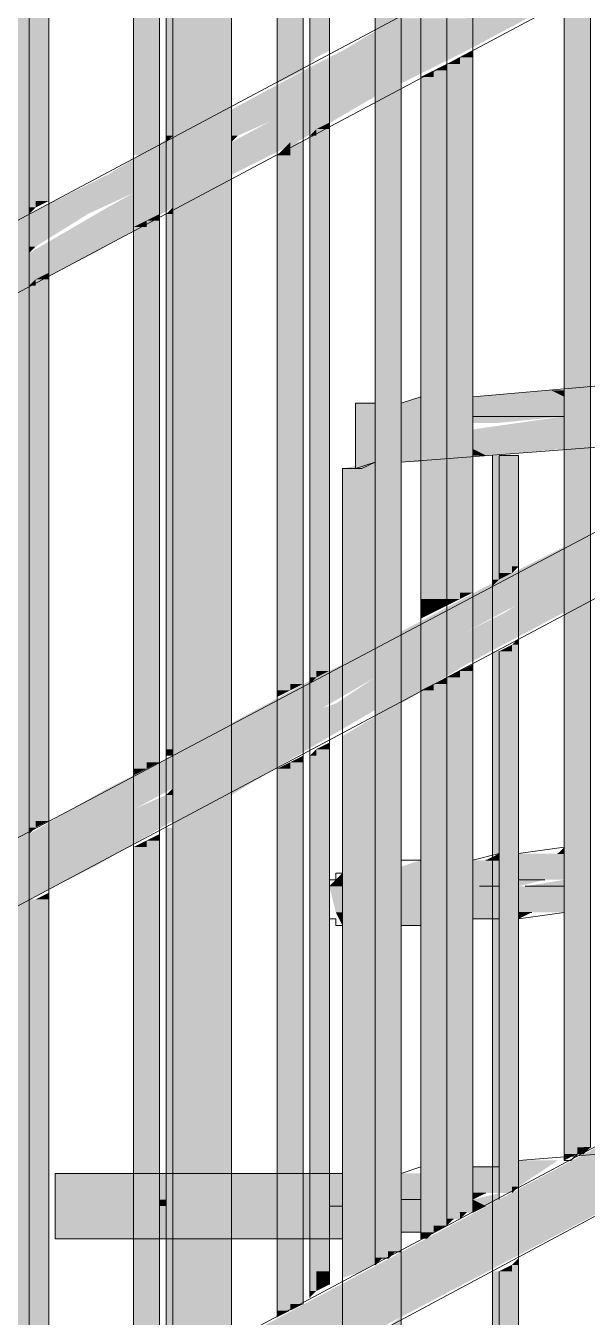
# Model space of a CAD drawing. Header units: millimetres. Extents: x -11345 to 411485, y -9810 to 73012.
# Drawn here: x 115093 to 115457, y -1962 to -1124 of the extents above; entities that cross this region are included whole.
import ezdxf

# ---------------------------------------------------------------- set-up
doc = ezdxf.new("R2010")
doc.units = ezdxf.units.MM
doc.layers.add('PDF _Ограждение', color=7, linetype='Continuous', true_color=0x7f7f7f)

msp = doc.modelspace()

# ---------------------------------------------------------------- hatches: boundary and pattern name
at = {"layer": 'PDF _Ограждение', "transparency": 33554559}
for points in [[(115281.16041, -890.94791), (115276.9278, -895.18052), (115276.9278, -1149.13688), (115281.16041, -1144.90428), (115289.62562, -1140.67167), (115289.62562, -886.71531)], [(115272.6952, -899.41313), (115255.76477, -907.87834), (115255.76477, -1161.8347), (115272.6952, -1153.36949)], [(115171.11265, -950.2044), (115162.64744, -958.66961), (115162.64744, -1208.39337), (115171.11265, -1208.39337), (115179.57786, -1204.16076), (115179.57786, -945.97179)]]:
    msp.add_hatch(color=256, dxfattribs=at).paths.add_polyline_path(points)

# ---------------------------------------------------------------- linework, layer by layer
at = {"layer": 'PDF _Ограждение', "color": 7, "lineweight": 9}
for points in [[(115458.92986, -793.59797), (115458.92986, -1851.74949), (115454.69726, -1851.74949), (115454.69726, -1855.98209), (115450.46465, -1855.98209), (115446.23204, -1860.2147), (115441.99944, -1860.2147), (115441.99944, -802.06319)], [(115336.18429, -857.08706), (115336.18429, -1919.47118), (115331.95168, -1919.47118), (115327.71907, -1923.70379), (115323.48647, -1923.70379), (115319.25386, -1927.9364), (115319.25386, -865.55228)], [(115226.13653, -916.34355), (115226.13653, -2076.07761), (115221.90392, -2080.31021), (115217.67132, -2080.31021), (115209.20611, -2088.77543), (115200.74089, -2093.00803), (115192.27568, -2093.00803), (115188.04308, -2097.24064), (115188.04308, -937.50658)], [(115094.92574, -988.29785), (115094.92574, -2046.44936), (115090.69314, -2046.44936), (115090.69314, -2050.68197), (115086.46053, -2050.68197), (115082.22792, -2054.91458), (115077.99532, -2054.91458), (115077.99532, -996.76306)], [(115319.25386, -1369.2324), (115306.55604, -1369.2324), (115306.55604, -1373.465), (115306.55604, -1377.69761), (115306.55604, -1381.93022), (115306.55604, -1386.16282), (115306.55604, -1390.39543), (115306.55604, -1394.62803), (115306.55604, -1398.86064), (115306.55604, -1403.09325), (115306.55604, -1407.32585), (115306.55604, -1411.55846), (115319.25386, -1407.32585), (115310.78865, -1411.55846), (115302.32344, -1411.55846), (115298.09083, -1411.55846)], [(115348.88211, -1364.99979), (115336.18429, -1369.2324)], [(115365.81253, -1364.99979), (115365.81253, -1364.99979)], [(115399.67338, -1483.51276), (115399.67338, -1403.09325), (115403.90598, -1403.09325), (115408.13859, -1403.09325), (115412.3712, -1403.09325)], [(115298.09083, -1411.55846), (115298.09083, -1411.55846)], [(115319.25386, -1407.32585), (115319.25386, -1407.32585)], [(115336.18429, -1407.32585), (115336.18429, -1407.32585)], [(115336.18429, -1407.32585), (115336.18429, -1407.32585)], [(115399.67338, -1885.61033), (115399.67338, -1530.07143)], [(115441.99944, -1657.04961), (115412.3712, -1661.28221)], [(115348.88211, -1665.51482), (115336.18429, -1665.51482)], [(115365.81253, -1665.51482), (115365.81253, -1665.51482)], [(115399.67338, -1661.28221), (115382.74295, -1665.51482)], [(115412.3712, -1703.60827), (115441.99944, -1699.37567)], [(115336.18429, -1707.84088), (115348.88211, -1707.84088)], [(115365.81253, -1703.60827), (115365.81253, -1703.60827)], [(115382.74295, -1703.60827), (115399.67338, -1703.60827)], [(116055.72732, -1800.95821), (115556.2798, -1800.95821), (114358.45229, -2440.08173)], [(114358.45229, -2486.64039), (115568.97762, -1839.05167), (116055.72732, -1839.05167)], [(115348.88211, -1864.4473), (115336.18429, -1868.67991)], [(115365.81253, -1864.4473), (115365.81253, -1864.4473)], [(115399.67338, -1864.4473), (115382.74295, -1864.4473)], [(115111.85617, -1868.67991), (115111.85617, -1889.84294), (115111.85617, -1911.00597)], [(115336.18429, -1906.77337), (115348.88211, -1906.77337)], [(115365.81253, -1902.54076), (115365.81253, -1902.54076)], [(115348.88211, -1911.00597), (115348.88211, -1911.00597)], [(115399.67338, -2059.14718), (115399.67338, -1932.169)], [(115276.9278, -1949.09943), (115276.9278, -1949.09943)], [(115255.76477, -1961.79724), (115255.76477, -1961.79724)]]:
    msp.add_lwpolyline(points, dxfattribs=at)
at = {"layer": 'PDF _Ограждение', "color": 7, "lineweight": 9, "ltscale": 3.555878}
for points in [[(115441.99944, -806.29579), (115441.99944, -1860.2147)], [(115382.74295, -840.15664), (115382.74295, -1894.07555)], [(115336.18429, -1919.47118), (115336.18429, -861.31967)], [(115348.88211, -857.08706), (115348.88211, -1911.00597)], [(115319.25386, -869.78488), (115319.25386, -1927.9364)], [(115289.62562, -886.71531), (115289.62562, -1940.63421)], [(115276.9278, -1949.09943), (115276.9278, -895.18052)], [(115272.6952, -1953.33203), (115272.6952, -899.41313)], [(115255.76477, -907.87834), (115255.76477, -1961.79724)], [(115226.13653, -2076.07761), (115226.13653, -920.57616)], [(115179.57786, -1999.8907), (115179.57786, -945.97179)], [(115183.81047, -1999.8907), (115183.81047, -945.97179)], [(115162.64744, -954.437), (115162.64744, -2012.58852)], [(115107.62356, -984.06525), (115107.62356, -2037.98415)], [(115412.3712, -1403.09325), (115412.3712, -2059.14718)]]:
    msp.add_lwpolyline(points, dxfattribs=at)
msp.add_lwpolyline([(115365.81253, -848.62185), (115365.81253, -1902.54076)], close=True, dxfattribs=at)
at = {"layer": 'PDF _Ограждение', "color": 7, "lineweight": 9, "ltscale": 1.212939}
for points in [[(115547.81459, -1005.22828), (114388.08053, -1623.18876)], [(114388.08053, -1669.74743), (115564.74501, -1043.32173)], [(115547.81459, -1407.32585), (114388.08053, -2021.05373)], [(114388.08053, -2067.6124), (115564.74501, -1441.1867)]]:
    msp.add_lwpolyline(points, dxfattribs=at)
at = {"layer": 'PDF _Ограждение', "lineweight": 0}
for points in [[(115336.18429, -1161.8347), (115336.18429, -1161.8347), (115336.18429, -1161.8347)], [(115188.04308, -1195.69555), (115188.04308, -1195.69555), (115188.04308, -1195.69555)], [(115226.13653, -1221.09119), (115226.13653, -1221.09119), (115226.13653, -1221.09119)], [(115094.92574, -1293.04549), (115094.92574, -1293.04549), (115094.92574, -1293.04549)], [(115365.81253, -1364.99979), (115365.81253, -1364.99979), (115365.81253, -1364.99979)], [(115365.81253, -1386.16282), (115365.81253, -1386.16282), (115365.81253, -1386.16282)], [(115306.55604, -1411.55846), (115306.55604, -1411.55846), (115306.55604, -1411.55846)], [(115374.27774, -1496.21058), (115374.27774, -1496.21058), (115374.27774, -1496.21058)], [(115336.18429, -1517.37361), (115336.18429, -1517.37361), (115336.18429, -1517.37361)], [(115336.18429, -1563.93228), (115336.18429, -1563.93228), (115336.18429, -1563.93228)], [(115319.25386, -1572.39749), (115319.25386, -1572.39749), (115319.25386, -1572.39749)], [(115188.04308, -1597.79312), (115188.04308, -1597.79312), (115188.04308, -1597.79312)], [(115226.13653, -1623.18876), (115226.13653, -1623.18876), (115226.13653, -1623.18876)], [(115348.88211, -1665.51482), (115348.88211, -1665.51482), (115348.88211, -1665.51482)], [(115365.81253, -1665.51482), (115365.81253, -1665.51482), (115365.81253, -1665.51482)], [(115094.92574, -1690.91046), (115094.92574, -1690.91046), (115094.92574, -1690.91046)], [(115365.81253, -1686.67785), (115365.81253, -1686.67785), (115365.81253, -1686.67785)], [(115365.81253, -1864.4473), (115365.81253, -1864.4473), (115365.81253, -1864.4473)], [(115441.99944, -1860.2147), (115441.99944, -1860.2147), (115441.99944, -1860.2147)], [(115348.88211, -1868.67991), (115348.88211, -1868.67991), (115348.88211, -1868.67991)], [(115399.67338, -1881.37773), (115399.67338, -1881.37773), (115399.67338, -1881.37773)], [(115412.3712, -1877.14512), (115412.3712, -1877.14512), (115412.3712, -1877.14512)], [(115365.81253, -1885.61033), (115365.81253, -1885.61033), (115365.81253, -1885.61033)], [(115382.74295, -1894.07555), (115382.74295, -1894.07555), (115382.74295, -1894.07555)], [(115357.34732, -1906.77337), (115357.34732, -1906.77337), (115357.34732, -1906.77337)], [(115179.57786, -1911.00597), (115179.57786, -1911.00597), (115179.57786, -1911.00597)], [(115179.57786, -1911.00597), (115179.57786, -1911.00597), (115179.57786, -1911.00597)], [(115276.9278, -1949.09943), (115276.9278, -1949.09943), (115276.9278, -1949.09943)], [(115255.76477, -1961.79724), (115255.76477, -1961.79724), (115255.76477, -1961.79724)]]:
    msp.add_lwpolyline(points, close=True, dxfattribs=at)
for points in [[(115188.04308, -1221.09119), (115188.04308, -1195.69555), (115188.04308, -1221.09119)], [(115441.99944, -1377.69761), (115382.74295, -1377.69761), (115441.99944, -1377.69761)], [(115365.81253, -1386.16282), (115365.81253, -1386.16282), (115365.81253, -1386.16282)], [(115365.81253, -1403.09325), (115365.81253, -1403.09325), (115365.81253, -1403.09325)], [(115365.81253, -1403.09325), (115365.81253, -1403.09325), (115365.81253, -1403.09325)], [(115336.18429, -1407.32585), (115336.18429, -1407.32585), (115336.18429, -1407.32585)], [(115336.18429, -1407.32585), (115336.18429, -1407.32585), (115336.18429, -1407.32585)], [(115319.25386, -1525.83882), (115319.25386, -1525.83882), (115319.25386, -1525.83882)], [(115188.04308, -1618.95615), (115188.04308, -1597.79312), (115188.04308, -1618.95615)], [(115348.88211, -1669.74743), (115348.88211, -1665.51482), (115348.88211, -1669.74743)], [(115365.81253, -1665.51482), (115365.81253, -1665.51482), (115365.81253, -1665.51482)], [(115365.81253, -1665.51482), (115365.81253, -1665.51482), (115365.81253, -1665.51482)], [(115399.67338, -1665.51482), (115391.20817, -1665.51482), (115399.67338, -1665.51482)], [(115441.99944, -1661.28221), (115437.76683, -1661.28221), (115441.99944, -1661.28221)], [(115399.67338, -1682.44524), (115386.97556, -1682.44524), (115399.67338, -1682.44524)], [(115429.30162, -1678.21264), (115412.3712, -1678.21264), (115429.30162, -1678.21264)], [(115441.99944, -1682.44524), (115416.6038, -1682.44524), (115441.99944, -1682.44524)], [(115365.81253, -1686.67785), (115365.81253, -1686.67785), (115365.81253, -1686.67785)], [(115365.81253, -1686.67785), (115365.81253, -1686.67785), (115365.81253, -1686.67785)], [(115365.81253, -1686.67785), (115365.81253, -1686.67785), (115365.81253, -1686.67785)], [(115420.83641, -1699.37567), (115412.3712, -1699.37567), (115420.83641, -1699.37567)], [(115298.09083, -1707.84088), (115298.09083, -1707.84088), (115298.09083, -1707.84088)], [(115298.09083, -1707.84088), (115298.09083, -1707.84088), (115298.09083, -1707.84088)], [(115298.09083, -1707.84088), (115298.09083, -1707.84088), (115298.09083, -1707.84088)], [(115365.81253, -1703.60827), (115365.81253, -1703.60827), (115365.81253, -1703.60827)], [(115365.81253, -1703.60827), (115365.81253, -1703.60827), (115365.81253, -1703.60827)], [(115365.81253, -1703.60827), (115365.81253, -1703.60827), (115365.81253, -1703.60827)], [(115365.81253, -1864.4473), (115365.81253, -1864.4473), (115365.81253, -1864.4473)], [(115365.81253, -1864.4473), (115365.81253, -1864.4473), (115365.81253, -1864.4473)], [(115399.67338, -1864.4473), (115395.44077, -1864.4473), (115399.67338, -1864.4473)], [(115391.20817, -1881.37773), (115382.74295, -1881.37773), (115391.20817, -1881.37773)], [(115298.09083, -1889.84294), (115289.62562, -1889.84294), (115298.09083, -1889.84294)], [(115348.88211, -1885.61033), (115336.18429, -1885.61033), (115348.88211, -1885.61033)], [(115365.81253, -1885.61033), (115365.81253, -1885.61033), (115365.81253, -1885.61033)], [(115365.81253, -1885.61033), (115365.81253, -1885.61033), (115365.81253, -1885.61033)], [(115365.81253, -1885.61033), (115365.81253, -1885.61033), (115365.81253, -1885.61033)], [(115370.04514, -1898.30815), (115365.81253, -1898.30815), (115370.04514, -1898.30815)], [(115378.51035, -1894.07555), (115374.27774, -1894.07555), (115378.51035, -1894.07555)], [(115365.81253, -1902.54076), (115365.81253, -1902.54076), (115365.81253, -1902.54076)], [(115289.62562, -1911.00597), (115289.62562, -1911.00597), (115289.62562, -1911.00597)], [(115289.62562, -1911.00597), (115289.62562, -1911.00597), (115289.62562, -1911.00597)], [(115323.48647, -1923.70379), (115319.25386, -1923.70379), (115323.48647, -1923.70379)], [(115331.95168, -1919.47118), (115327.71907, -1919.47118), (115331.95168, -1919.47118)]]:
    msp.add_lwpolyline(points, dxfattribs=at)
at = {"layer": 'PDF _Ограждение', "color": 7, "lineweight": 9, "ltscale": 0.594156}
msp.add_lwpolyline([(115721.35144, -1335.37155), (115382.74295, -1364.99979)], dxfattribs=at)
at = {"layer": 'PDF _Ограждение', "color": 7, "lineweight": 9, "ltscale": 0.682581}
msp.add_lwpolyline([(115336.18429, -1407.32585), (115336.18429, -2059.14718), (115336.18429, -1407.32585), (116000.70344, -1356.53458)], dxfattribs=at)
at = {"layer": 'PDF _Ограждение', "color": 7, "lineweight": 9, "ltscale": 1.608611}
msp.add_lwpolyline([(115395.44077, -1403.09325), (115395.44077, -2059.14718)], dxfattribs=at)
at = {"layer": 'PDF _Ограждение', "color": 7, "lineweight": 9, "ltscale": 3.513546}
msp.add_lwpolyline([(115298.09083, -2059.14718), (115298.09083, -1411.55846)], close=True, dxfattribs=at)
at = {"layer": 'PDF _Ограждение', "color": 7, "lineweight": 9}
for points in [[(115298.09083, -1673.98003), (115293.85823, -1673.98003), (115293.85823, -1678.21264), (115289.62562, -1678.21264), (115293.85823, -1678.21264), (115293.85823, -1673.98003)], [(115289.62562, -1699.37567), (115289.62562, -1703.60827), (115293.85823, -1703.60827), (115293.85823, -1707.84088), (115298.09083, -1707.84088), (115293.85823, -1707.84088), (115293.85823, -1703.60827), (115289.62562, -1703.60827)]]:
    msp.add_lwpolyline(points, close=True, dxfattribs=at)
at = {"layer": 'PDF _Ограждение', "color": 7, "lineweight": 9, "ltscale": 0.636388}
msp.add_lwpolyline([(115679.02538, -1839.05167), (115412.3712, -1860.2147)], dxfattribs=at)
at = {"layer": 'PDF _Ограждение', "color": 7, "lineweight": 9, "ltscale": 0.507983}
for points in [[(115298.09083, -1868.67991), (115111.85617, -1868.67991)], [(115111.85617, -1911.00597), (115298.09083, -1911.00597)]]:
    msp.add_lwpolyline(points, dxfattribs=at)
at = {"layer": 'PDF _Ограждение', "transparency": 33554559}
for points in [[(115518.18635, -721.64367), (114396.54574, -1339.60415), (114358.45229, -1339.60415)], [(115560.51241, -721.64367), (115518.18635, -721.64367), (114396.54574, -1339.60415)], [(115458.92986, -802.06319), (115450.46465, -802.06319), (115458.92986, -1851.74949)], [(115450.46465, -802.06319), (115458.92986, -1851.74949), (115450.46465, -1851.74949)], [(115450.46465, -806.29579), (115441.99944, -806.29579), (115450.46465, -1855.98209)], [(115441.99944, -806.29579), (115450.46465, -1855.98209), (115441.99944, -1855.98209)], [(115327.71907, -869.78488), (115319.25386, -869.78488), (115327.71907, -1923.70379)], [(115319.25386, -869.78488), (115327.71907, -1923.70379), (115319.25386, -1923.70379)], [(115336.18429, -865.55228), (115327.71907, -865.55228), (115336.18429, -1919.47118)], [(115327.71907, -865.55228), (115336.18429, -1919.47118), (115327.71907, -1919.47118)], [(115226.13653, -929.04137), (115209.20611, -929.04137), (115226.13653, -1974.49506)], [(115209.20611, -929.04137), (115226.13653, -1974.49506), (115209.20611, -1974.49506)], [(115209.20611, -945.97179), (115188.04308, -945.97179), (115209.20611, -1995.65809)], [(115188.04308, -945.97179), (115209.20611, -1995.65809), (115188.04308, -1995.65809)], [(115099.15835, -992.53046), (115094.92574, -992.53046), (115099.15835, -1208.39337)], [(115094.92574, -992.53046), (115099.15835, -1208.39337), (115094.92574, -1208.39337)], [(115107.62356, -988.29785), (115099.15835, -988.29785), (115107.62356, -1208.39337)], [(115099.15835, -988.29785), (115107.62356, -1208.39337), (115099.15835, -1208.39337)], [(115094.92574, -996.76306), (115086.46053, -996.76306), (115094.92574, -2046.44936)], [(115086.46053, -996.76306), (115094.92574, -2046.44936), (115086.46053, -2046.44936)], [(115183.81047, -1022.1587), (115183.81047, -1195.69555), (115188.04308, -1195.69555)], [(115183.81047, -1022.1587), (115188.04308, -1022.1587), (115188.04308, -1195.69555)], [(115403.90598, -1106.81082), (115378.51035, -1140.67167), (115336.18429, -1140.67167)], [(115441.99944, -1106.81082), (115403.90598, -1106.81082), (115378.51035, -1140.67167)], [(115340.41689, -1140.67167), (115336.18429, -1140.67167), (115336.18429, -1119.50864)], [(115336.18429, -1119.50864), (115378.51035, -1119.50864), (115340.41689, -1140.67167)], [(115319.25386, -1127.97385), (115319.25386, -1140.67167), (115298.09083, -1140.67167)], [(115298.09083, -1140.67167), (115319.25386, -1149.13688), (115281.16041, -1149.13688)], [(115319.25386, -1140.67167), (115298.09083, -1140.67167), (115319.25386, -1149.13688)], [(115340.41689, -1140.67167), (115340.41689, -1140.67167), (115336.18429, -1140.67167)], [(115378.51035, -1140.67167), (115336.18429, -1140.67167), (115336.18429, -1161.8347)], [(115336.18429, -1140.67167), (115336.18429, -1161.8347), (115336.18429, -1161.8347)], [(115374.27774, -1144.90428), (115374.27774, -1149.13688), (115365.81253, -1149.13688)], [(115382.74295, -1140.67167), (115382.74295, -1144.90428), (115374.27774, -1144.90428)], [(115382.74295, -1144.90428), (115374.27774, -1144.90428), (115382.74295, -1491.97797)], [(115374.27774, -1144.90428), (115382.74295, -1491.97797), (115374.27774, -1491.97797)], [(115281.16041, -1149.13688), (115268.46259, -1178.76512), (115226.13653, -1178.76512)], [(115319.25386, -1149.13688), (115281.16041, -1149.13688), (115268.46259, -1178.76512)], [(115319.25386, -1149.13688), (115319.25386, -1161.8347), (115293.85823, -1161.8347)], [(115357.34732, -1153.36949), (115357.34732, -1157.60209), (115348.88211, -1157.60209)], [(115365.81253, -1149.13688), (115365.81253, -1153.36949), (115357.34732, -1153.36949)], [(115365.81253, -1153.36949), (115357.34732, -1153.36949), (115365.81253, -1496.21058)], [(115357.34732, -1153.36949), (115365.81253, -1496.21058), (115357.34732, -1496.21058)], [(115365.81253, -1149.13688), (115365.81253, -1496.21058), (115374.27774, -1496.21058)], [(115365.81253, -1149.13688), (115374.27774, -1149.13688), (115374.27774, -1496.21058)], [(115293.85823, -1161.8347), (115319.25386, -1170.29991), (115281.16041, -1170.29991)], [(115319.25386, -1161.8347), (115293.85823, -1161.8347), (115319.25386, -1170.29991)], [(115357.34732, -1157.60209), (115348.88211, -1157.60209), (115357.34732, -1496.21058)], [(115348.88211, -1157.60209), (115357.34732, -1496.21058), (115348.88211, -1496.21058)], [(115281.16041, -1170.29991), (115268.46259, -1199.92815), (115226.13653, -1199.92815)], [(115319.25386, -1170.29991), (115281.16041, -1170.29991), (115268.46259, -1199.92815)], [(115226.13653, -1178.76512), (115226.13653, -1195.69555), (115230.36914, -1195.69555)], [(115226.13653, -1178.76512), (115268.46259, -1178.76512), (115230.36914, -1195.69555)], [(115289.62562, -1187.23034), (115289.62562, -1191.46294), (115281.16041, -1191.46294)], [(115188.04308, -1195.69555), (115188.04308, -1221.09119), (115145.71701, -1221.09119)], [(115183.81047, -1195.69555), (115188.04308, -1195.69555), (115183.81047, -1199.92815)], [(115226.13653, -1195.69555), (115230.36914, -1195.69555), (115226.13653, -1199.92815)], [(115281.16041, -1191.46294), (115281.16041, -1195.69555), (115276.9278, -1195.69555)], [(115281.16041, -1195.69555), (115276.9278, -1195.69555), (115281.16041, -1441.1867)], [(115276.9278, -1195.69555), (115281.16041, -1441.1867), (115276.9278, -1441.1867)], [(115289.62562, -1191.46294), (115281.16041, -1191.46294), (115289.62562, -1441.1867)], [(115281.16041, -1191.46294), (115289.62562, -1441.1867), (115281.16041, -1441.1867)], [(115268.46259, -1199.92815), (115226.13653, -1199.92815), (115226.13653, -1221.09119)], [(115226.13653, -1199.92815), (115226.13653, -1221.09119), (115226.13653, -1221.09119)], [(115264.22998, -1199.92815), (115264.22998, -1208.39337), (115255.76477, -1208.39337)], [(115272.6952, -1199.92815), (115264.22998, -1199.92815), (115264.22998, -1199.92815)], [(115272.6952, -1199.92815), (115264.22998, -1199.92815), (115272.6952, -1441.1867)], [(115264.22998, -1199.92815), (115272.6952, -1441.1867), (115264.22998, -1441.1867)], [(115094.92574, -1208.39337), (115094.92574, -1242.25422), (115099.15835, -1242.25422)], [(115094.92574, -1208.39337), (115099.15835, -1208.39337), (115099.15835, -1242.25422)], [(115099.15835, -1208.39337), (115099.15835, -1238.02161), (115107.62356, -1238.02161)], [(115099.15835, -1208.39337), (115107.62356, -1208.39337), (115107.62356, -1238.02161)], [(115264.22998, -1208.39337), (115255.76477, -1208.39337), (115264.22998, -1441.1867)], [(115255.76477, -1208.39337), (115264.22998, -1441.1867), (115255.76477, -1441.1867)], [(115145.71701, -1221.09119), (115133.0192, -1246.48682), (115094.92574, -1246.48682)], [(115188.04308, -1221.09119), (115145.71701, -1221.09119), (115133.0192, -1246.48682)], [(115183.81047, -1221.09119), (115188.04308, -1242.25422), (115145.71701, -1242.25422)], [(115188.04308, -1221.09119), (115183.81047, -1221.09119), (115183.81047, -1221.09119)], [(115188.04308, -1221.09119), (115183.81047, -1221.09119), (115188.04308, -1242.25422)], [(115099.15835, -1238.02161), (115107.62356, -1238.02161), (115099.15835, -1242.25422)], [(115145.71701, -1242.25422), (115137.2518, -1271.88246), (115094.92574, -1271.88246)], [(115094.92574, -1242.25422), (115099.15835, -1242.25422), (115094.92574, -1246.48682)], [(115094.92574, -1246.48682), (115094.92574, -1267.64985), (115099.15835, -1267.64985)], [(115094.92574, -1246.48682), (115133.0192, -1246.48682), (115099.15835, -1267.64985)], [(115188.04308, -1242.25422), (115145.71701, -1242.25422), (115137.2518, -1271.88246)], [(115179.57786, -1246.48682), (115179.57786, -1250.71943), (115171.11265, -1250.71943)], [(115188.04308, -1242.25422), (115188.04308, -1246.48682), (115183.81047, -1246.48682)], [(115188.04308, -1246.48682), (115183.81047, -1246.48682), (115188.04308, -1593.56052)], [(115183.81047, -1246.48682), (115188.04308, -1593.56052), (115183.81047, -1593.56052)], [(115171.11265, -1250.71943), (115171.11265, -1254.95203), (115162.64744, -1254.95203)], [(115171.11265, -1254.95203), (115162.64744, -1254.95203), (115171.11265, -1491.97797)], [(115162.64744, -1254.95203), (115171.11265, -1491.97797), (115162.64744, -1491.97797)], [(115179.57786, -1250.71943), (115171.11265, -1250.71943), (115179.57786, -1491.97797)], [(115171.11265, -1250.71943), (115179.57786, -1491.97797), (115171.11265, -1491.97797)], [(115094.92574, -1267.64985), (115099.15835, -1267.64985), (115094.92574, -1271.88246)], [(115137.2518, -1271.88246), (115094.92574, -1271.88246), (115094.92574, -1293.04549)], [(115094.92574, -1271.88246), (115094.92574, -1293.04549), (115094.92574, -1293.04549)], [(115099.15835, -1288.81288), (115099.15835, -1293.04549), (115094.92574, -1293.04549)], [(115107.62356, -1284.58028), (115107.62356, -1288.81288), (115099.15835, -1288.81288)], [(115107.62356, -1288.81288), (115099.15835, -1288.81288), (115107.62356, -1593.56052)], [(115099.15835, -1288.81288), (115107.62356, -1593.56052), (115099.15835, -1593.56052)], [(115099.15835, -1293.04549), (115094.92574, -1293.04549), (115099.15835, -1593.56052)], [(115094.92574, -1293.04549), (115099.15835, -1593.56052), (115094.92574, -1593.56052)], [(115433.53423, -1360.76718), (115441.99944, -1364.99979), (115382.74295, -1364.99979)], [(115441.99944, -1360.76718), (115433.53423, -1360.76718), (115433.53423, -1360.76718)], [(115441.99944, -1360.76718), (115433.53423, -1360.76718), (115441.99944, -1364.99979)], [(115319.25386, -1369.2324), (115306.55604, -1369.2324), (115306.55604, -1369.2324)], [(115319.25386, -1369.2324), (115306.55604, -1369.2324), (115319.25386, -1386.16282)], [(115306.55604, -1369.2324), (115319.25386, -1386.16282), (115306.55604, -1386.16282)], [(115348.88211, -1364.99979), (115348.88211, -1369.2324), (115336.18429, -1369.2324)], [(115336.18429, -1369.2324), (115348.88211, -1369.2324), (115348.88211, -1369.2324)], [(115348.88211, -1369.2324), (115348.88211, -1369.2324), (115336.18429, -1369.2324)], [(115348.88211, -1369.2324), (115336.18429, -1369.2324), (115348.88211, -1381.93022)], [(115336.18429, -1369.2324), (115348.88211, -1381.93022), (115336.18429, -1381.93022)], [(115365.81253, -1364.99979), (115365.81253, -1381.93022), (115365.81253, -1381.93022)], [(115365.81253, -1381.93022), (115365.81253, -1381.93022), (115365.81253, -1364.99979)], [(115441.99944, -1364.99979), (115382.74295, -1364.99979), (115441.99944, -1377.69761)], [(115382.74295, -1364.99979), (115441.99944, -1377.69761), (115382.74295, -1377.69761)], [(115382.74295, -1377.69761), (115441.99944, -1377.69761), (115441.99944, -1377.69761)], [(115399.67338, -1381.93022), (115382.74295, -1381.93022), (115382.74295, -1377.69761)], [(115382.74295, -1377.69761), (115441.99944, -1377.69761), (115399.67338, -1381.93022)], [(115441.99944, -1377.69761), (115441.99944, -1381.93022), (115412.3712, -1381.93022)], [(115319.25386, -1390.39543), (115306.55604, -1390.39543), (115306.55604, -1386.16282)], [(115306.55604, -1386.16282), (115319.25386, -1386.16282), (115319.25386, -1390.39543)], [(115348.88211, -1386.16282), (115336.18429, -1386.16282), (115336.18429, -1381.93022)], [(115336.18429, -1381.93022), (115348.88211, -1381.93022), (115348.88211, -1386.16282)], [(115348.88211, -1386.16282), (115348.88211, -1386.16282), (115336.18429, -1386.16282)], [(115348.88211, -1386.16282), (115336.18429, -1386.16282), (115336.18429, -1386.16282)], [(115336.18429, -1386.16282), (115348.88211, -1386.16282), (115348.88211, -1386.16282)], [(115348.88211, -1386.16282), (115348.88211, -1386.16282), (115336.18429, -1386.16282)], [(115348.88211, -1386.16282), (115336.18429, -1386.16282), (115348.88211, -1407.32585)], [(115336.18429, -1386.16282), (115348.88211, -1407.32585), (115336.18429, -1407.32585)], [(115365.81253, -1381.93022), (115365.81253, -1386.16282), (115365.81253, -1386.16282)], [(115365.81253, -1386.16282), (115365.81253, -1386.16282), (115365.81253, -1381.93022)], [(115365.81253, -1386.16282), (115365.81253, -1403.09325), (115365.81253, -1403.09325)], [(115365.81253, -1403.09325), (115365.81253, -1403.09325), (115365.81253, -1386.16282)], [(115399.67338, -1381.93022), (115399.67338, -1381.93022), (115382.74295, -1381.93022)], [(115412.3712, -1381.93022), (115441.99944, -1386.16282), (115382.74295, -1386.16282)], [(115441.99944, -1386.16282), (115382.74295, -1386.16282), (115441.99944, -1398.86064)], [(115382.74295, -1386.16282), (115441.99944, -1398.86064), (115382.74295, -1398.86064)], [(115441.99944, -1381.93022), (115412.3712, -1381.93022), (115441.99944, -1386.16282)], [(115319.25386, -1390.39543), (115319.25386, -1390.39543), (115306.55604, -1390.39543)], [(115319.25386, -1390.39543), (115306.55604, -1390.39543), (115306.55604, -1390.39543)], [(115319.25386, -1390.39543), (115306.55604, -1390.39543), (115319.25386, -1407.32585)], [(115306.55604, -1390.39543), (115319.25386, -1407.32585), (115306.55604, -1407.32585)], [(115365.81253, -1403.09325), (115365.81253, -1407.32585), (115365.81253, -1407.32585)], [(115391.20817, -1403.09325), (115382.74295, -1403.09325), (115382.74295, -1398.86064)], [(115382.74295, -1398.86064), (115441.99944, -1398.86064), (115391.20817, -1403.09325)], [(115391.20817, -1403.09325), (115391.20817, -1403.09325), (115382.74295, -1403.09325)], [(115399.67338, -1403.09325), (115395.44077, -1403.09325), (115395.44077, -1403.09325)], [(115399.67338, -1403.09325), (115395.44077, -1403.09325), (115399.67338, -1424.25628)], [(115395.44077, -1403.09325), (115399.67338, -1424.25628), (115395.44077, -1424.25628)], [(115408.13859, -1403.09325), (115399.67338, -1403.09325), (115399.67338, -1403.09325)], [(115408.13859, -1403.09325), (115399.67338, -1403.09325), (115408.13859, -1424.25628)], [(115399.67338, -1403.09325), (115408.13859, -1424.25628), (115399.67338, -1424.25628)], [(115412.3712, -1403.09325), (115408.13859, -1403.09325), (115408.13859, -1403.09325)], [(115412.3712, -1403.09325), (115408.13859, -1403.09325), (115412.3712, -1424.25628)], [(115408.13859, -1403.09325), (115412.3712, -1424.25628), (115408.13859, -1424.25628)], [(115319.25386, -1407.32585), (115319.25386, -1411.55846), (115298.09083, -1411.55846)], [(115319.25386, -1411.55846), (115298.09083, -1411.55846), (115319.25386, -1441.1867)], [(115298.09083, -1411.55846), (115319.25386, -1441.1867), (115298.09083, -1441.1867)], [(115319.25386, -1407.32585), (115306.55604, -1407.32585), (115306.55604, -1411.55846)], [(115306.55604, -1407.32585), (115306.55604, -1411.55846), (115306.55604, -1411.55846)], [(115319.25386, -1407.32585), (115319.25386, -1411.55846), (115319.25386, -1411.55846)], [(115319.25386, -1411.55846), (115319.25386, -1441.1867), (115319.25386, -1441.1867)], [(115319.25386, -1441.1867), (115319.25386, -1441.1867), (115319.25386, -1411.55846)], [(115336.18429, -1407.32585), (115348.88211, -1407.32585), (115348.88211, -1407.32585)], [(115395.44077, -1424.25628), (115395.44077, -1483.51276), (115399.67338, -1483.51276)], [(115395.44077, -1424.25628), (115399.67338, -1424.25628), (115399.67338, -1483.51276)], [(115399.67338, -1424.25628), (115399.67338, -1479.28015), (115408.13859, -1479.28015)], [(115399.67338, -1424.25628), (115408.13859, -1424.25628), (115408.13859, -1479.28015)], [(115408.13859, -1424.25628), (115408.13859, -1475.04755), (115412.3712, -1475.04755)], [(115408.13859, -1424.25628), (115412.3712, -1424.25628), (115412.3712, -1475.04755)], [(115255.76477, -1441.1867), (115255.76477, -1555.46706), (115264.22998, -1555.46706)], [(115255.76477, -1441.1867), (115264.22998, -1441.1867), (115264.22998, -1555.46706)], [(115264.22998, -1441.1867), (115264.22998, -1551.23446), (115272.6952, -1551.23446)], [(115264.22998, -1441.1867), (115272.6952, -1441.1867), (115272.6952, -1551.23446)], [(115276.9278, -1441.1867), (115276.9278, -1547.00185), (115281.16041, -1547.00185)], [(115276.9278, -1441.1867), (115281.16041, -1441.1867), (115281.16041, -1547.00185)], [(115281.16041, -1441.1867), (115281.16041, -1542.76924), (115289.62562, -1542.76924)], [(115281.16041, -1441.1867), (115289.62562, -1441.1867), (115289.62562, -1542.76924)], [(115298.09083, -1441.1867), (115298.09083, -1525.83882), (115319.25386, -1525.83882)], [(115298.09083, -1441.1867), (115319.25386, -1441.1867), (115319.25386, -1525.83882)], [(115319.25386, -1441.1867), (115319.25386, -1525.83882), (115319.25386, -1525.83882)], [(115319.25386, -1525.83882), (115319.25386, -1525.83882), (115319.25386, -1441.1867)], [(115441.99944, -1462.34973), (115441.99944, -1475.04755), (115416.6038, -1475.04755)], [(115416.6038, -1475.04755), (115441.99944, -1483.51276), (115399.67338, -1483.51276)], [(115399.67338, -1479.28015), (115408.13859, -1479.28015), (115399.67338, -1483.51276)], [(115408.13859, -1475.04755), (115412.3712, -1475.04755), (115408.13859, -1479.28015)], [(115441.99944, -1475.04755), (115416.6038, -1475.04755), (115441.99944, -1483.51276)], [(115399.67338, -1483.51276), (115378.51035, -1517.37361), (115336.18429, -1517.37361)], [(115441.99944, -1483.51276), (115399.67338, -1483.51276), (115378.51035, -1517.37361)], [(115395.44077, -1483.51276), (115399.67338, -1483.51276), (115395.44077, -1487.74537)], [(115441.99944, -1483.51276), (115441.99944, -1496.21058), (115416.6038, -1496.21058)], [(115162.64744, -1491.97797), (115162.64744, -1606.25834), (115171.11265, -1606.25834)], [(115162.64744, -1491.97797), (115171.11265, -1491.97797), (115171.11265, -1606.25834)], [(115171.11265, -1491.97797), (115171.11265, -1602.02573), (115179.57786, -1602.02573)], [(115171.11265, -1491.97797), (115179.57786, -1491.97797), (115179.57786, -1602.02573)], [(115336.18429, -1496.21058), (115336.18429, -1517.37361), (115336.18429, -1517.37361)], [(115348.88211, -1496.21058), (115348.88211, -1504.67579), (115357.34732, -1504.67579)], [(115348.88211, -1496.21058), (115357.34732, -1496.21058), (115357.34732, -1504.67579)], [(115357.34732, -1496.21058), (115357.34732, -1500.44318), (115365.81253, -1500.44318)], [(115357.34732, -1496.21058), (115365.81253, -1496.21058), (115365.81253, -1500.44318)], [(115365.81253, -1496.21058), (115374.27774, -1496.21058), (115365.81253, -1500.44318)], [(115382.74295, -1491.97797), (115374.27774, -1491.97797), (115374.27774, -1496.21058)], [(115374.27774, -1491.97797), (115374.27774, -1496.21058), (115374.27774, -1496.21058)], [(115416.6038, -1496.21058), (115441.99944, -1504.67579), (115403.90598, -1504.67579)], [(115441.99944, -1496.21058), (115416.6038, -1496.21058), (115441.99944, -1504.67579)], [(115403.90598, -1504.67579), (115378.51035, -1538.53664), (115336.18429, -1538.53664)], [(115348.88211, -1504.67579), (115357.34732, -1504.67579), (115348.88211, -1508.9084)], [(115357.34732, -1500.44318), (115365.81253, -1500.44318), (115357.34732, -1504.67579)], [(115441.99944, -1504.67579), (115403.90598, -1504.67579), (115378.51035, -1538.53664)], [(115340.41689, -1538.53664), (115336.18429, -1538.53664), (115336.18429, -1517.37361)], [(115336.18429, -1517.37361), (115378.51035, -1517.37361), (115340.41689, -1538.53664)], [(115412.3712, -1521.60621), (115412.3712, -1525.83882), (115408.13859, -1525.83882)], [(115298.09083, -1525.83882), (115319.25386, -1525.83882), (115298.09083, -1538.53664)], [(115319.25386, -1525.83882), (115319.25386, -1538.53664), (115298.09083, -1538.53664)], [(115399.67338, -1530.07143), (115395.44077, -1530.07143), (115395.44077, -1530.07143)], [(115399.67338, -1530.07143), (115395.44077, -1530.07143), (115399.67338, -1593.56052)], [(115395.44077, -1530.07143), (115399.67338, -1593.56052), (115395.44077, -1593.56052)], [(115408.13859, -1525.83882), (115408.13859, -1530.07143), (115399.67338, -1530.07143)], [(115408.13859, -1530.07143), (115399.67338, -1530.07143), (115408.13859, -1881.37773)], [(115399.67338, -1530.07143), (115408.13859, -1881.37773), (115399.67338, -1881.37773)], [(115412.3712, -1525.83882), (115408.13859, -1525.83882), (115412.3712, -1877.14512)], [(115408.13859, -1525.83882), (115412.3712, -1877.14512), (115408.13859, -1877.14512)], [(115298.09083, -1538.53664), (115319.25386, -1547.00185), (115281.16041, -1547.00185)], [(115319.25386, -1538.53664), (115298.09083, -1538.53664), (115319.25386, -1547.00185)], [(115340.41689, -1538.53664), (115340.41689, -1538.53664), (115336.18429, -1538.53664)], [(115378.51035, -1538.53664), (115336.18429, -1538.53664), (115336.18429, -1563.93228)], [(115336.18429, -1538.53664), (115336.18429, -1563.93228), (115336.18429, -1563.93228)], [(115382.74295, -1538.53664), (115382.74295, -1542.76924), (115374.27774, -1542.76924)], [(115281.16041, -1547.00185), (115268.46259, -1576.63009), (115226.13653, -1576.63009)], [(115319.25386, -1547.00185), (115281.16041, -1547.00185), (115268.46259, -1576.63009)], [(115276.9278, -1547.00185), (115281.16041, -1547.00185), (115276.9278, -1551.23446)], [(115281.16041, -1542.76924), (115289.62562, -1542.76924), (115281.16041, -1547.00185)], [(115319.25386, -1547.00185), (115319.25386, -1563.93228), (115293.85823, -1563.93228)], [(115365.81253, -1547.00185), (115365.81253, -1551.23446), (115357.34732, -1551.23446)], [(115374.27774, -1542.76924), (115374.27774, -1547.00185), (115365.81253, -1547.00185)], [(115374.27774, -1547.00185), (115365.81253, -1547.00185), (115374.27774, -1898.30815)], [(115365.81253, -1547.00185), (115374.27774, -1898.30815), (115365.81253, -1898.30815)], [(115382.74295, -1542.76924), (115374.27774, -1542.76924), (115382.74295, -1894.07555)], [(115374.27774, -1542.76924), (115382.74295, -1894.07555), (115374.27774, -1894.07555)], [(115255.76477, -1555.46706), (115264.22998, -1555.46706), (115255.76477, -1559.69967)], [(115264.22998, -1551.23446), (115272.6952, -1551.23446), (115264.22998, -1555.46706)], [(115357.34732, -1551.23446), (115357.34732, -1555.46706), (115348.88211, -1555.46706)], [(115357.34732, -1555.46706), (115348.88211, -1555.46706), (115357.34732, -1906.77337)], [(115348.88211, -1555.46706), (115357.34732, -1906.77337), (115348.88211, -1906.77337)], [(115365.81253, -1551.23446), (115357.34732, -1551.23446), (115365.81253, -1902.54076)], [(115357.34732, -1551.23446), (115365.81253, -1902.54076), (115357.34732, -1902.54076)], [(115293.85823, -1563.93228), (115319.25386, -1568.16488), (115281.16041, -1568.16488)], [(115319.25386, -1563.93228), (115293.85823, -1563.93228), (115319.25386, -1568.16488)], [(115336.18429, -1563.93228), (115336.18429, -1572.39749), (115336.18429, -1572.39749)], [(115281.16041, -1568.16488), (115268.46259, -1597.79312), (115226.13653, -1597.79312)], [(115319.25386, -1568.16488), (115281.16041, -1568.16488), (115268.46259, -1597.79312)], [(115319.25386, -1572.39749), (115319.25386, -1585.09531), (115298.09083, -1585.09531)], [(115319.25386, -1572.39749), (115319.25386, -1911.00597), (115319.25386, -1911.00597)], [(115319.25386, -1911.00597), (115319.25386, -1911.00597), (115319.25386, -1572.39749)], [(115336.18429, -1572.39749), (115336.18429, -1911.00597), (115336.18429, -1911.00597)], [(115336.18429, -1911.00597), (115336.18429, -1911.00597), (115336.18429, -1572.39749)], [(115230.36914, -1597.79312), (115226.13653, -1597.79312), (115226.13653, -1576.63009)], [(115226.13653, -1576.63009), (115268.46259, -1576.63009), (115230.36914, -1597.79312)], [(115289.62562, -1589.32791), (115289.62562, -1593.56052), (115281.16041, -1593.56052)], [(115319.25386, -1585.09531), (115298.09083, -1585.09531), (115319.25386, -1927.9364)], [(115298.09083, -1585.09531), (115319.25386, -1927.9364), (115298.09083, -1927.9364)], [(115094.92574, -1593.56052), (115094.92574, -1644.35179), (115099.15835, -1644.35179)], [(115094.92574, -1593.56052), (115099.15835, -1593.56052), (115099.15835, -1644.35179)], [(115099.15835, -1593.56052), (115099.15835, -1640.11918), (115107.62356, -1640.11918)], [(115099.15835, -1593.56052), (115107.62356, -1593.56052), (115107.62356, -1640.11918)], [(115188.04308, -1597.79312), (115188.04308, -1618.95615), (115145.71701, -1618.95615)], [(115188.04308, -1597.79312), (115183.81047, -1597.79312), (115183.81047, -1593.56052)], [(115183.81047, -1593.56052), (115188.04308, -1593.56052), (115188.04308, -1597.79312)], [(115188.04308, -1597.79312), (115188.04308, -1597.79312), (115183.81047, -1597.79312)], [(115230.36914, -1597.79312), (115230.36914, -1597.79312), (115226.13653, -1597.79312)], [(115268.46259, -1597.79312), (115226.13653, -1597.79312), (115226.13653, -1623.18876)], [(115226.13653, -1597.79312), (115226.13653, -1623.18876), (115226.13653, -1623.18876)], [(115272.6952, -1597.79312), (115272.6952, -1602.02573), (115264.22998, -1602.02573)], [(115281.16041, -1593.56052), (115281.16041, -1597.79312), (115276.9278, -1597.79312)], [(115281.16041, -1597.79312), (115276.9278, -1597.79312), (115281.16041, -1944.86682)], [(115276.9278, -1597.79312), (115281.16041, -1944.86682), (115276.9278, -1944.86682)], [(115289.62562, -1593.56052), (115281.16041, -1593.56052), (115289.62562, -1932.169)], [(115281.16041, -1593.56052), (115289.62562, -1932.169), (115281.16041, -1932.169)], [(115399.67338, -1661.28221), (115395.44077, -1661.28221), (115395.44077, -1593.56052)], [(115395.44077, -1593.56052), (115399.67338, -1593.56052), (115399.67338, -1661.28221)], [(115162.64744, -1606.25834), (115171.11265, -1606.25834), (115162.64744, -1610.49094)], [(115171.11265, -1602.02573), (115179.57786, -1602.02573), (115171.11265, -1606.25834)], [(115264.22998, -1602.02573), (115264.22998, -1606.25834), (115255.76477, -1606.25834)], [(115264.22998, -1606.25834), (115255.76477, -1606.25834), (115264.22998, -1957.56464)], [(115255.76477, -1606.25834), (115264.22998, -1957.56464), (115255.76477, -1957.56464)], [(115272.6952, -1602.02573), (115264.22998, -1602.02573), (115272.6952, -1881.37773)], [(115264.22998, -1602.02573), (115272.6952, -1881.37773), (115264.22998, -1881.37773)], [(115145.71701, -1618.95615), (115133.0192, -1648.5844), (115094.92574, -1648.5844)], [(115188.04308, -1618.95615), (115145.71701, -1618.95615), (115133.0192, -1648.5844)], [(115183.81047, -1623.18876), (115188.04308, -1640.11918), (115145.71701, -1640.11918)], [(115188.04308, -1618.95615), (115188.04308, -1623.18876), (115183.81047, -1623.18876)], [(115188.04308, -1623.18876), (115183.81047, -1623.18876), (115188.04308, -1640.11918)], [(115145.71701, -1640.11918), (115137.2518, -1669.74743), (115094.92574, -1669.74743)], [(115099.15835, -1640.11918), (115107.62356, -1640.11918), (115099.15835, -1644.35179)], [(115188.04308, -1640.11918), (115145.71701, -1640.11918), (115137.2518, -1669.74743)], [(115094.92574, -1644.35179), (115099.15835, -1644.35179), (115094.92574, -1648.5844)], [(115099.15835, -1669.74743), (115094.92574, -1669.74743), (115094.92574, -1648.5844)], [(115094.92574, -1648.5844), (115133.0192, -1648.5844), (115099.15835, -1669.74743)], [(115179.57786, -1648.5844), (115179.57786, -1652.817), (115171.11265, -1652.817)], [(115188.04308, -1644.35179), (115183.81047, -1644.35179), (115183.81047, -1644.35179)], [(115188.04308, -1644.35179), (115183.81047, -1644.35179), (115188.04308, -1995.65809)], [(115183.81047, -1644.35179), (115188.04308, -1995.65809), (115183.81047, -1995.65809)], [(115171.11265, -1652.817), (115171.11265, -1657.04961), (115162.64744, -1657.04961)], [(115171.11265, -1657.04961), (115162.64744, -1657.04961), (115171.11265, -2008.35591)], [(115162.64744, -1657.04961), (115171.11265, -2008.35591), (115162.64744, -2008.35591)], [(115179.57786, -1652.817), (115171.11265, -1652.817), (115179.57786, -1881.37773)], [(115171.11265, -1652.817), (115179.57786, -1881.37773), (115171.11265, -1881.37773)], [(115441.99944, -1657.04961), (115441.99944, -1661.28221), (115437.76683, -1661.28221)], [(115348.88211, -1665.51482), (115348.88211, -1669.74743), (115336.18429, -1669.74743)], [(115365.81253, -1665.51482), (115365.81253, -1678.21264), (115365.81253, -1678.21264)], [(115365.81253, -1678.21264), (115365.81253, -1678.21264), (115365.81253, -1665.51482)], [(115391.20817, -1665.51482), (115399.67338, -1665.51482), (115382.74295, -1665.51482)], [(115399.67338, -1665.51482), (115382.74295, -1665.51482), (115399.67338, -1678.21264)], [(115382.74295, -1665.51482), (115399.67338, -1678.21264), (115382.74295, -1678.21264)], [(115399.67338, -1661.28221), (115399.67338, -1665.51482), (115391.20817, -1665.51482)], [(115399.67338, -1661.28221), (115399.67338, -1661.28221), (115395.44077, -1661.28221)], [(115437.76683, -1661.28221), (115441.99944, -1661.28221), (115412.3712, -1661.28221)], [(115441.99944, -1661.28221), (115412.3712, -1661.28221), (115441.99944, -1678.21264)], [(115412.3712, -1661.28221), (115441.99944, -1678.21264), (115412.3712, -1678.21264)], [(115099.15835, -1669.74743), (115099.15835, -1669.74743), (115094.92574, -1669.74743)], [(115137.2518, -1669.74743), (115094.92574, -1669.74743), (115094.92574, -1690.91046)], [(115094.92574, -1669.74743), (115094.92574, -1690.91046), (115094.92574, -1690.91046)], [(115298.09083, -1673.98003), (115298.09083, -1678.21264), (115293.85823, -1678.21264)], [(115348.88211, -1669.74743), (115336.18429, -1669.74743), (115348.88211, -1682.44524)], [(115336.18429, -1669.74743), (115348.88211, -1682.44524), (115336.18429, -1682.44524)], [(115293.85823, -1678.21264), (115298.09083, -1682.44524), (115289.62562, -1682.44524)], [(115298.09083, -1682.44524), (115289.62562, -1682.44524), (115298.09083, -1699.37567)], [(115289.62562, -1682.44524), (115298.09083, -1699.37567), (115293.85823, -1699.37567)], [(115298.09083, -1678.21264), (115293.85823, -1678.21264), (115298.09083, -1682.44524)], [(115348.88211, -1686.67785), (115336.18429, -1686.67785), (115336.18429, -1682.44524)], [(115336.18429, -1682.44524), (115348.88211, -1682.44524), (115348.88211, -1686.67785)], [(115365.81253, -1678.21264), (115365.81253, -1686.67785), (115365.81253, -1686.67785)], [(115365.81253, -1686.67785), (115365.81253, -1686.67785), (115365.81253, -1678.21264)], [(115399.67338, -1682.44524), (115382.74295, -1682.44524), (115382.74295, -1678.21264)], [(115382.74295, -1678.21264), (115399.67338, -1678.21264), (115399.67338, -1682.44524)], [(115399.67338, -1682.44524), (115399.67338, -1682.44524), (115382.74295, -1682.44524)], [(115386.97556, -1682.44524), (115399.67338, -1682.44524), (115382.74295, -1682.44524)], [(115399.67338, -1682.44524), (115382.74295, -1682.44524), (115399.67338, -1703.60827)], [(115382.74295, -1682.44524), (115399.67338, -1703.60827), (115382.74295, -1703.60827)], [(115399.67338, -1682.44524), (115386.97556, -1682.44524), (115386.97556, -1682.44524)], [(115412.3712, -1678.21264), (115441.99944, -1678.21264), (115441.99944, -1678.21264)], [(115441.99944, -1678.21264), (115441.99944, -1678.21264), (115412.3712, -1678.21264)], [(115441.99944, -1678.21264), (115429.30162, -1678.21264), (115412.3712, -1678.21264)], [(115412.3712, -1678.21264), (115429.30162, -1678.21264), (115412.3712, -1682.44524)], [(115416.6038, -1682.44524), (115441.99944, -1682.44524), (115412.3712, -1682.44524)], [(115441.99944, -1682.44524), (115412.3712, -1682.44524), (115441.99944, -1699.37567)], [(115412.3712, -1682.44524), (115441.99944, -1699.37567), (115412.3712, -1699.37567)], [(115441.99944, -1678.21264), (115441.99944, -1682.44524), (115416.6038, -1682.44524)], [(115099.15835, -1690.91046), (115094.92574, -1690.91046), (115094.92574, -1690.91046)], [(115099.15835, -1690.91046), (115094.92574, -1690.91046), (115099.15835, -2042.21676)], [(115094.92574, -1690.91046), (115099.15835, -2042.21676), (115094.92574, -2042.21676)], [(115107.62356, -1686.67785), (115107.62356, -1690.91046), (115099.15835, -1690.91046)], [(115107.62356, -1690.91046), (115099.15835, -1690.91046), (115107.62356, -2037.98415)], [(115099.15835, -1690.91046), (115107.62356, -2037.98415), (115099.15835, -2037.98415)], [(115348.88211, -1686.67785), (115348.88211, -1686.67785), (115336.18429, -1686.67785)], [(115348.88211, -1686.67785), (115336.18429, -1686.67785), (115336.18429, -1686.67785)], [(115348.88211, -1686.67785), (115336.18429, -1686.67785), (115348.88211, -1707.84088)], [(115336.18429, -1686.67785), (115348.88211, -1707.84088), (115336.18429, -1707.84088)], [(115365.81253, -1686.67785), (115365.81253, -1703.60827), (115365.81253, -1703.60827)], [(115365.81253, -1703.60827), (115365.81253, -1703.60827), (115365.81253, -1686.67785)], [(115298.09083, -1707.84088), (115298.09083, -1707.84088), (115293.85823, -1699.37567)], [(115298.09083, -1707.84088), (115293.85823, -1699.37567), (115298.09083, -1699.37567)], [(115441.99944, -1699.37567), (115420.83641, -1699.37567), (115412.3712, -1699.37567)], [(115412.3712, -1699.37567), (115420.83641, -1699.37567), (115412.3712, -1703.60827)], [(115336.18429, -1707.84088), (115340.41689, -1707.84088), (115340.41689, -1707.84088)], [(115340.41689, -1707.84088), (115340.41689, -1707.84088), (115336.18429, -1707.84088)], [(115340.41689, -1707.84088), (115336.18429, -1707.84088), (115348.88211, -1707.84088)], [(115382.74295, -1703.60827), (115386.97556, -1703.60827), (115386.97556, -1703.60827)], [(115386.97556, -1703.60827), (115386.97556, -1703.60827), (115382.74295, -1703.60827)], [(115386.97556, -1703.60827), (115382.74295, -1703.60827), (115399.67338, -1703.60827)], [(115399.67338, -1703.60827), (115395.44077, -1703.60827), (115395.44077, -1703.60827)], [(115399.67338, -1703.60827), (115395.44077, -1703.60827), (115399.67338, -1809.42343)], [(115395.44077, -1703.60827), (115399.67338, -1809.42343), (115395.44077, -1809.42343)], [(115399.67338, -1864.4473), (115395.44077, -1864.4473), (115395.44077, -1809.42343)], [(115395.44077, -1809.42343), (115399.67338, -1809.42343), (115399.67338, -1864.4473)], [(115518.18635, -1822.12124), (115268.46259, -1978.72767), (115226.13653, -1978.72767)], [(115560.51241, -1822.12124), (115518.18635, -1822.12124), (115268.46259, -1978.72767)], [(115526.65156, -1839.05167), (115255.76477, -2004.1233), (115213.43871, -2004.1233)], [(115568.97762, -1839.05167), (115526.65156, -1839.05167), (115255.76477, -2004.1233)], [(115450.46465, -1855.98209), (115441.99944, -1855.98209), (115441.99944, -1860.2147)], [(115441.99944, -1855.98209), (115441.99944, -1860.2147), (115441.99944, -1860.2147)], [(115454.69726, -1855.98209), (115450.46465, -1855.98209), (115450.46465, -1851.74949)], [(115450.46465, -1851.74949), (115458.92986, -1851.74949), (115454.69726, -1855.98209)], [(115454.69726, -1855.98209), (115454.69726, -1855.98209), (115450.46465, -1855.98209)], [(115348.88211, -1864.4473), (115348.88211, -1868.67991), (115348.88211, -1868.67991)], [(115365.81253, -1864.4473), (115365.81253, -1885.61033), (115365.81253, -1885.61033)], [(115365.81253, -1885.61033), (115365.81253, -1885.61033), (115365.81253, -1864.4473)], [(115395.44077, -1864.4473), (115399.67338, -1864.4473), (115382.74295, -1864.4473)], [(115399.67338, -1864.4473), (115382.74295, -1864.4473), (115399.67338, -1881.37773)], [(115382.74295, -1864.4473), (115399.67338, -1881.37773), (115382.74295, -1881.37773)], [(115399.67338, -1864.4473), (115399.67338, -1864.4473), (115395.44077, -1864.4473)], [(115399.67338, -1864.4473), (115395.44077, -1864.4473), (115395.44077, -1864.4473)], [(115429.30162, -1860.2147), (115437.76683, -1860.2147), (115412.3712, -1860.2147)], [(115437.76683, -1860.2147), (115412.3712, -1860.2147), (115412.3712, -1877.14512)], [(115412.3712, -1860.2147), (115412.3712, -1877.14512), (115412.3712, -1877.14512)], [(115441.99944, -1860.2147), (115429.30162, -1860.2147), (115429.30162, -1860.2147)], [(115441.99944, -1860.2147), (115429.30162, -1860.2147), (115437.76683, -1860.2147)], [(115162.64744, -1868.67991), (115111.85617, -1868.67991), (115111.85617, -1868.67991)], [(115162.64744, -1868.67991), (115111.85617, -1868.67991), (115162.64744, -1889.84294)], [(115111.85617, -1868.67991), (115162.64744, -1889.84294), (115111.85617, -1889.84294)], [(115183.81047, -1868.67991), (115179.57786, -1868.67991), (115179.57786, -1868.67991)], [(115183.81047, -1868.67991), (115179.57786, -1868.67991), (115183.81047, -1885.61033)], [(115179.57786, -1868.67991), (115183.81047, -1885.61033), (115179.57786, -1885.61033)], [(115255.76477, -1868.67991), (115226.13653, -1868.67991), (115226.13653, -1868.67991)], [(115255.76477, -1868.67991), (115226.13653, -1868.67991), (115255.76477, -1889.84294)], [(115226.13653, -1868.67991), (115255.76477, -1889.84294), (115226.13653, -1889.84294)], [(115276.9278, -1868.67991), (115272.6952, -1868.67991), (115272.6952, -1868.67991)], [(115276.9278, -1868.67991), (115272.6952, -1868.67991), (115276.9278, -1889.84294)], [(115272.6952, -1868.67991), (115276.9278, -1889.84294), (115272.6952, -1889.84294)], [(115298.09083, -1868.67991), (115289.62562, -1868.67991), (115289.62562, -1868.67991)], [(115298.09083, -1868.67991), (115289.62562, -1868.67991), (115298.09083, -1889.84294)], [(115289.62562, -1868.67991), (115298.09083, -1889.84294), (115289.62562, -1889.84294)], [(115348.88211, -1868.67991), (115336.18429, -1868.67991), (115336.18429, -1868.67991)], [(115348.88211, -1868.67991), (115336.18429, -1868.67991), (115348.88211, -1885.61033)], [(115336.18429, -1868.67991), (115348.88211, -1885.61033), (115336.18429, -1885.61033)], [(115171.11265, -1881.37773), (115171.11265, -2004.1233), (115179.57786, -2004.1233)], [(115171.11265, -1881.37773), (115179.57786, -1881.37773), (115179.57786, -2004.1233)], [(115264.22998, -1881.37773), (115264.22998, -1953.33203), (115272.6952, -1953.33203)], [(115264.22998, -1881.37773), (115272.6952, -1881.37773), (115272.6952, -1953.33203)], [(115399.67338, -1881.37773), (115391.20817, -1881.37773), (115382.74295, -1881.37773)], [(115382.74295, -1881.37773), (115391.20817, -1881.37773), (115382.74295, -1885.61033)], [(115399.67338, -1881.37773), (115399.67338, -1885.61033), (115382.74295, -1885.61033)], [(115399.67338, -1881.37773), (115399.67338, -1885.61033), (115399.67338, -1885.61033)], [(115399.67338, -1881.37773), (115408.13859, -1881.37773), (115408.13859, -1881.37773)], [(115412.3712, -1877.14512), (115408.13859, -1877.14512), (115408.13859, -1881.37773)], [(115408.13859, -1877.14512), (115412.3712, -1877.14512), (115412.3712, -1877.14512)], [(115412.3712, -1877.14512), (115412.3712, -1877.14512), (115408.13859, -1877.14512)], [(115162.64744, -1889.84294), (115111.85617, -1889.84294), (115162.64744, -1911.00597)], [(115111.85617, -1889.84294), (115162.64744, -1911.00597), (115111.85617, -1911.00597)], [(115183.81047, -1885.61033), (115179.57786, -1885.61033), (115183.81047, -1889.84294)], [(115179.57786, -1885.61033), (115183.81047, -1889.84294), (115179.57786, -1889.84294)], [(115183.81047, -1889.84294), (115179.57786, -1889.84294), (115183.81047, -1911.00597)], [(115179.57786, -1889.84294), (115183.81047, -1911.00597), (115179.57786, -1911.00597)], [(115255.76477, -1889.84294), (115226.13653, -1889.84294), (115255.76477, -1911.00597)], [(115226.13653, -1889.84294), (115255.76477, -1911.00597), (115226.13653, -1911.00597)], [(115276.9278, -1889.84294), (115272.6952, -1889.84294), (115276.9278, -1911.00597)], [(115272.6952, -1889.84294), (115276.9278, -1911.00597), (115272.6952, -1911.00597)], [(115289.62562, -1889.84294), (115298.09083, -1889.84294), (115298.09083, -1889.84294)], [(115298.09083, -1889.84294), (115289.62562, -1889.84294), (115298.09083, -1911.00597)], [(115289.62562, -1889.84294), (115298.09083, -1911.00597), (115289.62562, -1911.00597)], [(115336.18429, -1885.61033), (115348.88211, -1885.61033), (115348.88211, -1885.61033)], [(115348.88211, -1885.61033), (115348.88211, -1885.61033), (115336.18429, -1885.61033)], [(115348.88211, -1885.61033), (115336.18429, -1885.61033), (115336.18429, -1885.61033)], [(115348.88211, -1885.61033), (115336.18429, -1885.61033), (115348.88211, -1906.77337)], [(115336.18429, -1885.61033), (115348.88211, -1906.77337), (115336.18429, -1906.77337)], [(115365.81253, -1885.61033), (115365.81253, -1902.54076), (115365.81253, -1902.54076)], [(115365.81253, -1902.54076), (115365.81253, -1902.54076), (115365.81253, -1885.61033)], [(115382.74295, -1885.61033), (115399.67338, -1885.61033), (115399.67338, -1885.61033)], [(115399.67338, -1885.61033), (115399.67338, -1885.61033), (115382.74295, -1885.61033)], [(115399.67338, -1885.61033), (115382.74295, -1885.61033), (115391.20817, -1889.84294)], [(115382.74295, -1885.61033), (115391.20817, -1889.84294), (115382.74295, -1889.84294)], [(115382.74295, -1894.07555), (115382.74295, -1894.07555), (115382.74295, -1889.84294)], [(115382.74295, -1894.07555), (115382.74295, -1889.84294), (115391.20817, -1889.84294)], [(115374.27774, -1898.30815), (115370.04514, -1898.30815), (115365.81253, -1898.30815)], [(115365.81253, -1898.30815), (115370.04514, -1898.30815), (115365.81253, -1902.54076)], [(115382.74295, -1894.07555), (115378.51035, -1894.07555), (115374.27774, -1894.07555)], [(115374.27774, -1894.07555), (115378.51035, -1894.07555), (115374.27774, -1898.30815)], [(115336.18429, -1906.77337), (115340.41689, -1906.77337), (115340.41689, -1906.77337)], [(115340.41689, -1906.77337), (115340.41689, -1906.77337), (115336.18429, -1906.77337)], [(115340.41689, -1906.77337), (115336.18429, -1906.77337), (115348.88211, -1906.77337)], [(115353.11471, -1911.00597), (115348.88211, -1911.00597), (115348.88211, -1906.77337)], [(115348.88211, -1906.77337), (115357.34732, -1906.77337), (115353.11471, -1911.00597)], [(115365.81253, -1902.54076), (115357.34732, -1902.54076), (115357.34732, -1906.77337)], [(115357.34732, -1902.54076), (115357.34732, -1906.77337), (115357.34732, -1906.77337)], [(115111.85617, -1911.00597), (115116.08877, -1911.00597), (115116.08877, -1911.00597)], [(115116.08877, -1911.00597), (115116.08877, -1911.00597), (115111.85617, -1911.00597)], [(115116.08877, -1911.00597), (115111.85617, -1911.00597), (115162.64744, -1911.00597)], [(115179.57786, -1911.00597), (115183.81047, -1911.00597), (115183.81047, -1911.00597)], [(115183.81047, -1911.00597), (115183.81047, -1911.00597), (115179.57786, -1911.00597)], [(115179.57786, -1911.00597), (115183.81047, -1911.00597), (115183.81047, -1911.00597)], [(115238.83435, -1911.00597), (115238.83435, -1911.00597), (115226.13653, -1911.00597)], [(115238.83435, -1911.00597), (115226.13653, -1911.00597), (115255.76477, -1911.00597)], [(115226.13653, -1911.00597), (115230.36914, -1911.00597), (115230.36914, -1911.00597)], [(115230.36914, -1911.00597), (115230.36914, -1911.00597), (115226.13653, -1911.00597)], [(115230.36914, -1911.00597), (115226.13653, -1911.00597), (115238.83435, -1911.00597)], [(115289.62562, -1911.00597), (115298.09083, -1911.00597), (115298.09083, -1911.00597)], [(115319.25386, -1911.00597), (115319.25386, -1923.70379), (115319.25386, -1923.70379)], [(115319.25386, -1923.70379), (115319.25386, -1923.70379), (115319.25386, -1911.00597)], [(115336.18429, -1911.00597), (115336.18429, -1915.23858), (115336.18429, -1915.23858)], [(115336.18429, -1915.23858), (115336.18429, -1915.23858), (115336.18429, -1911.00597)], [(115336.18429, -1915.23858), (115336.18429, -1919.47118), (115336.18429, -1919.47118)], [(115353.11471, -1911.00597), (115353.11471, -1911.00597), (115348.88211, -1911.00597)], [(115327.71907, -1923.70379), (115323.48647, -1923.70379), (115319.25386, -1923.70379)], [(115319.25386, -1923.70379), (115323.48647, -1923.70379), (115319.25386, -1927.9364)], [(115319.25386, -1923.70379), (115319.25386, -1927.9364), (115319.25386, -1927.9364)], [(115336.18429, -1919.47118), (115331.95168, -1919.47118), (115327.71907, -1919.47118)], [(115327.71907, -1919.47118), (115331.95168, -1919.47118), (115327.71907, -1923.70379)], [(115412.3712, -1923.70379), (115412.3712, -1927.9364), (115408.13859, -1927.9364)], [(115281.16041, -1932.169), (115281.16041, -1940.63421), (115289.62562, -1940.63421)], [(115281.16041, -1932.169), (115289.62562, -1932.169), (115289.62562, -1940.63421)], [(115319.25386, -1927.9364), (115298.09083, -1927.9364), (115310.78865, -1932.169)], [(115298.09083, -1927.9364), (115310.78865, -1932.169), (115298.09083, -1932.169)], [(115298.09083, -1936.40161), (115298.09083, -1936.40161), (115298.09083, -1932.169)], [(115298.09083, -1936.40161), (115298.09083, -1932.169), (115310.78865, -1932.169)], [(115399.67338, -1932.169), (115395.44077, -1932.169), (115395.44077, -1932.169)], [(115399.67338, -1932.169), (115395.44077, -1932.169), (115399.67338, -2059.14718)], [(115395.44077, -1932.169), (115399.67338, -2059.14718), (115395.44077, -2059.14718)], [(115408.13859, -1927.9364), (115408.13859, -1932.169), (115399.67338, -1932.169)], [(115408.13859, -1932.169), (115399.67338, -1932.169), (115408.13859, -1978.72767)], [(115399.67338, -1932.169), (115408.13859, -1978.72767), (115399.67338, -1978.72767)], [(115412.3712, -1927.9364), (115408.13859, -1927.9364), (115412.3712, -2059.14718)], [(115408.13859, -1927.9364), (115412.3712, -2059.14718), (115408.13859, -2059.14718)], [(115281.16041, -1940.63421), (115289.62562, -1940.63421), (115281.16041, -1944.86682)], [(115281.16041, -1944.86682), (115276.9278, -1944.86682), (115276.9278, -1949.09943)], [(115276.9278, -1944.86682), (115276.9278, -1949.09943), (115276.9278, -1949.09943)], [(115264.22998, -1957.56464), (115255.76477, -1957.56464), (115255.76477, -1961.79724)], [(115255.76477, -1957.56464), (115255.76477, -1961.79724), (115255.76477, -1961.79724)], [(115264.22998, -1953.33203), (115272.6952, -1953.33203), (115264.22998, -1957.56464)], [(115336.18429, -1961.79724), (115336.18429, -1974.49506), (115319.25386, -1974.49506)]]:
    msp.add_solid(points, dxfattribs=at)

doc.saveas('drawing.dxf')
